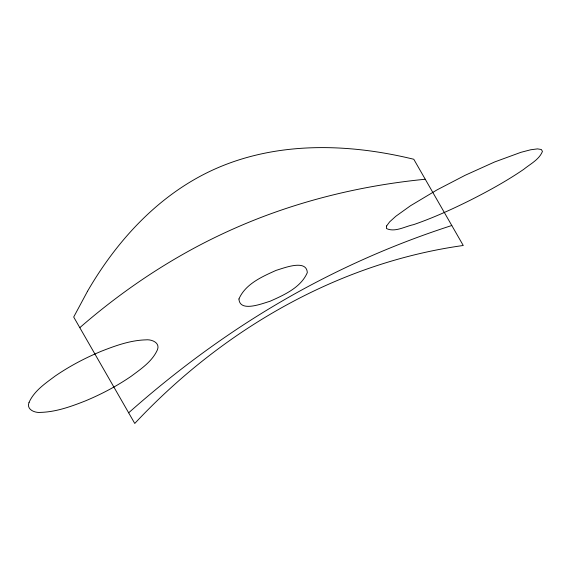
<?xml version="1.0" encoding="UTF-8"?>
<svg xmlns="http://www.w3.org/2000/svg" width="571" height="571" viewBox="0 0 571 571"><rect width="100%" height="100%" fill="white"/><g stroke="black" fill="none" stroke-linecap="round" stroke-linejoin="round"><path stroke-width="0.86" d="M128.653 412.812C164.612 380.893 202.776 351.45 243.025 325.142A470.49 245.237 -34.1 0 1 303.272 289.147C350.673 263.395 400.442 242.033 451.797 225.509M79.797 327.668C115.913 296.221 155.419 268.655 197.73 246.208A473.587 382.442 -23.3 0 1 261.925 217.087C314.321 197.102 369.473 184.719 425.252 179.244M238.942 298.976C239.67 312.794 262.781 303.329 270.047 301.26C284.13 294.943 300.86 287.606 307.312 272.61C306.584 258.791 283.466 268.256 276.2 270.333C262.125 276.642 245.394 283.98 238.942 298.976M29.057 402.398C26.038 409.643 35.059 413.111 40.805 412.376C56.115 411.919 70.775 406.631 84.886 401.106C101.088 394.397 116.705 386.189 131.187 376.275C141.051 368.902 152.221 361.457 157.41 349.845C160.43 342.6 151.408 339.131 145.662 339.866C130.352 340.33 115.692 345.612 101.581 351.144C85.379 357.846 69.762 366.061 55.28 375.975C45.416 383.341 34.246 390.785 29.057 402.398M386.631 225.93L386.446 228.528C394.889 232.64 405.075 226.38 413.597 224.639C433.132 217.894 451.982 209.321 470.468 200.114C488.769 190.85 506.798 180.928 523.743 169.33C530.281 163.984 539.167 159.644 542.45 151.436L541.344 149.509L537.518 148.881L530.695 149.773L520.93 152.321L494.65 161.957L465.215 175.254L437.001 189.9L410.478 205.767L395.782 216.302L389.658 221.848L386.631 225.93M87.513 291.281L73.695 317.026L134.763 423.454C221.291 330.952 336.804 263.088 463.259 245.487L413.789 159.266C347.582 143.071 274.986 141.144 212.005 170.365C158.288 195.303 116.812 240.634 87.513 291.281"/></g></svg>
